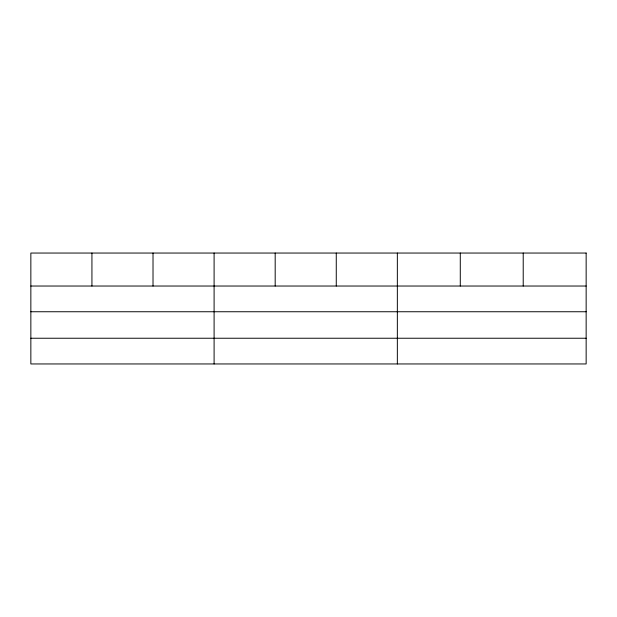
<?xml version="1.0" encoding="UTF-8"?>
<svg xmlns="http://www.w3.org/2000/svg" width="617" height="617" viewBox="0 0 617 617"><rect width="100%" height="100%" fill="white"/><g stroke="black" fill="none" stroke-linecap="round" stroke-linejoin="round"><path stroke-width="0.93" d="M30.85 286.033L586.15 286.033M30.85 311.747L586.15 311.747M30.85 338.239L586.15 338.239M523.216 253.047L523.216 286.033M460.282 253.047L460.282 286.033M397.348 253.047L397.348 363.953M336.265 253.047L336.265 286.033M275.182 253.047L275.182 286.033M214.099 253.047L214.099 363.953M153.016 253.047L153.016 286.033M91.933 253.047L91.933 286.033M586.15 253.047L30.85 253.047L30.85 363.953L586.15 363.953L586.15 253.047"/></g></svg>
